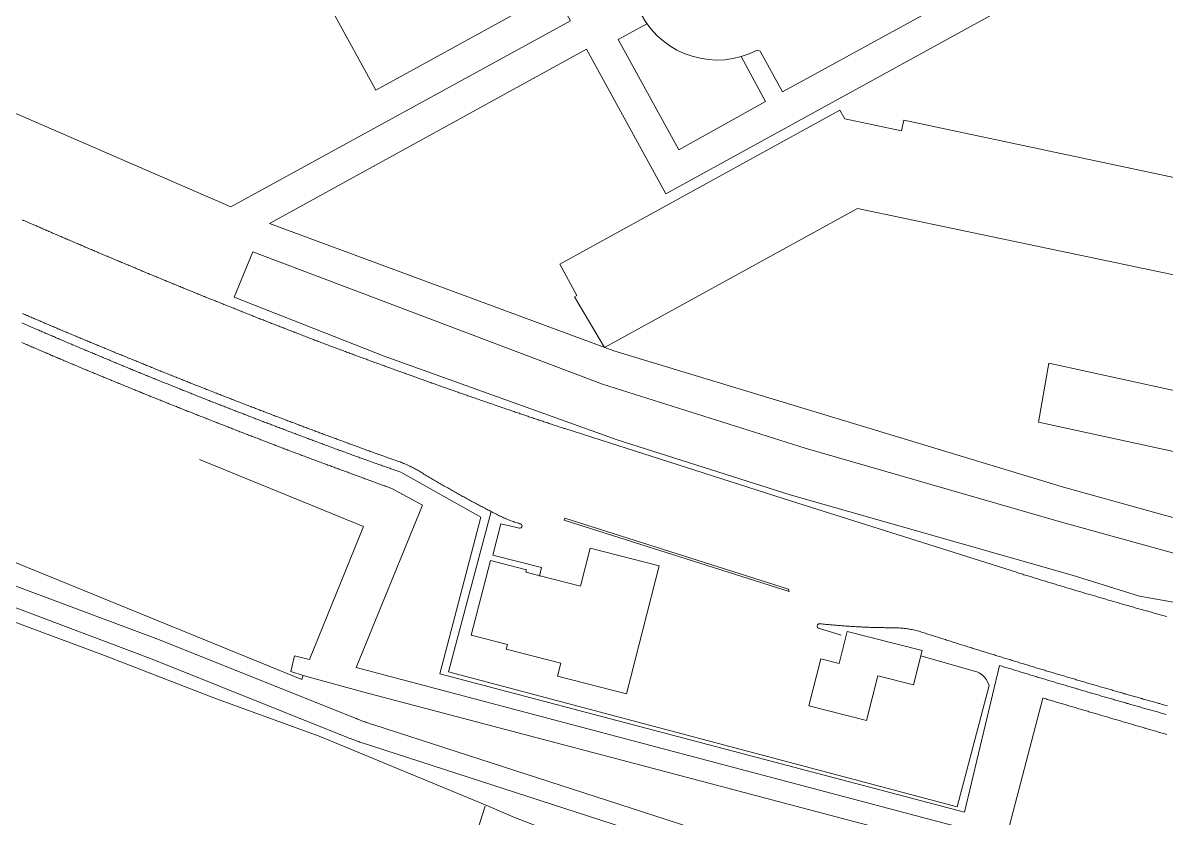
# Model space of a CAD drawing. Header units: millimetres. Extents: x 949 to 2135, y 1001 to 2286.
# Drawn here: x 1110.2 to 1283.9, y 1817.1 to 1938 of the extents above; entities that cross this region are included whole.
import ezdxf

# ---------------------------------------------------------------- set-up
doc = ezdxf.new("R2010")
doc.units = ezdxf.units.MM
for name, color, linetype, lineweight in [('Nivel 11', 7, 'Continuous', 0), ('Nivel 12', 7, 'Continuous', 0), ('Nivel 15', 7, 'Continuous', 0), ('Nivel 17', 7, 'Continuous', 0), ('Nivel 22', 7, 'Continuous', 0), ('Nivel 24', 7, 'Continuous', 0)]:
    doc.layers.add(name, color=color, linetype=linetype, lineweight=lineweight)

msp = doc.modelspace()

# ---------------------------------------------------------------- linework, layer by layer
at = {"layer": 'Nivel 11', "color": 1, "linetype": 'Continuous', "lineweight": 0}
for p, q in [((1191.74, 1901.28), (1234.32, 1924.69)), ((1234.32, 1924.69), (1235.04, 1923.38)), ((1243.69, 1921.56), (1235.04, 1923.38)), ((1244.03, 1923.16), (1243.69, 1921.56)), ((1244.03, 1923.16), (1316.55, 1907.8)), ((1236.99, 1909.74), (1198.56, 1888.6)), ((1313.58, 1893.66), (1236.99, 1909.74)), ((1194.35, 1896.53), (1191.74, 1901.28)), ((1194, 1896.33), (1194.35, 1896.53)), ((1198.56, 1888.6), (1194, 1896.33))]:
    msp.add_line(p, q, dxfattribs=at)
at = {"layer": 'Nivel 11', "color": 1, "linetype": 'Continuous', "lineweight": 0, "flags": 128}
for points in [[(1206.85, 1855.41), (1201.87, 1835.96), (1191.4, 1838.64), (1191.91, 1840.63), (1183.61, 1842.75), (1183.79, 1843.47), (1178.3, 1844.88), (1181.22, 1856.25), (1186.7, 1854.84), (1186.6, 1854.44), (1194.9, 1852.32), (1196.38, 1858.09), (1206.85, 1855.41)], [(1235.43, 1845.43), (1246.8, 1842.55), (1245.48, 1837.32), (1240.05, 1838.69), (1238.33, 1831.9), (1229.58, 1834.12), (1231.39, 1841.29), (1234.2, 1840.57), (1235.43, 1845.43)]]:
    msp.add_lwpolyline(points, dxfattribs=at)
at = {"layer": 'Nivel 12', "color": 7, "linetype": 'Continuous', "lineweight": 0}
for p, q in [((1207.86, 1911.98), (1283.87, 1953.78)), ((1147.64, 1907.49), (1195.81, 1933.97)), ((1195.81, 1933.97), (1207.86, 1911.98)), ((1199.96, 1888.12), (1147.64, 1907.49)), ((1268.28, 1867.37), (1199.96, 1888.12)), ((1283.79, 1863.08), (1268.28, 1867.37)), ((1286.46, 1862.39), (1283.79, 1863.08))]:
    msp.add_line(p, q, dxfattribs=at)
at = {"layer": 'Nivel 12', "color": 7, "linetype": 'Continuous', "lineweight": 0, "flags": 128}
for points in [[(1141.8, 1909.98), (1105.59, 1925.7), (1074.76, 1940.55), (1061.07, 1947.58), (1049.08, 1953.94), (1045.34, 1956.87), (1042.32, 1960.26), (1039.95, 1964.12), (1038.45, 1968.03), (1037.59, 1972.23), (1037.5, 1976.58), (1038.18, 1980.97), (1039.56, 1985.11), (1042.17, 1989.62), (1111.21, 2087.93), (1193.4, 1938.26), (1141.8, 1909.98)], [(1186.6, 1940.24), (1110.69, 2078.48), (1094.06, 2054.8), (1094.06, 2054.8), (1163.82, 1927.75), (1163.82, 1927.75), (1186.6, 1940.24)]]:
    msp.add_lwpolyline(points, close=True, dxfattribs=at)
for points in [[(1390.01, 1775.7), (1373.63, 1780.26), (1357.2, 1784.77), (1320.88, 1794.15), (1308.18, 1797.28), (1281.18, 1798.11), (1255.82, 1798.87), (1243.14, 1799.29), (1238.94, 1799.84), (1234.55, 1801.06), (1218.53, 1805.86), (1197.93, 1812.27), (1194.06, 1813.64), (1184.78, 1817.23), (1180.66, 1819), (1155.2, 1829.51), (1139.47, 1835.28), (1122.57, 1841.78), (1103.11, 1849.04), (1090.3, 1853.81)], [(1159.07, 1752.24), (1180.42, 1818.88)]]:
    msp.add_lwpolyline(points, dxfattribs=at)
at = {"layer": 'Nivel 15', "color": 7, "linetype": 'Continuous', "lineweight": 0}
for p, q in [((1181.34, 1863.67), (1174.85, 1839.3)), ((1192.42, 1862.38), (1192.5, 1862.65)), ((1226.59, 1851.53), (1192.42, 1862.38)), ((1192.5, 1862.65), (1226.5, 1851.88)), ((1182.78, 1861.82), (1181.59, 1857.05)), ((1181.59, 1857.05), (1188.99, 1855.16)), ((1188.99, 1855.16), (1188.66, 1853.87)), ((1226.5, 1851.88), (1226.59, 1851.53)), ((1174.85, 1839.3), (1252.11, 1818.77)), ((1252.11, 1818.77), (1256.99, 1837.25))]:
    msp.add_line(p, q, dxfattribs=at)
at = {"layer": 'Nivel 15', "color": 7, "linetype": 'Continuous', "lineweight": 0, "flags": 128}
for points in [[(1225.6, 1927.49), (1276.89, 1955.62)], [(1221.75, 1933.83), (1222.19, 1933.67), (1225.6, 1927.49)], [(1110.12, 1908.02), (1110.3, 1907.94), (1110.49, 1907.86), (1110.67, 1907.78), (1110.85, 1907.7), (1111.04, 1907.62), (1111.22, 1907.54), (1111.4, 1907.46), (1111.59, 1907.38), (1111.77, 1907.3), (1111.95, 1907.22), (1112.14, 1907.14), (1112.32, 1907.06), (1112.5, 1906.98), (1112.69, 1906.9), (1112.87, 1906.82), (1113.05, 1906.74), (1113.24, 1906.66), (1113.42, 1906.58), (1113.6, 1906.5), (1113.79, 1906.42), (1113.97, 1906.34), (1114.15, 1906.26), (1114.34, 1906.18), (1114.52, 1906.1), (1114.7, 1906.02), (1114.89, 1905.95), (1115.07, 1905.87), (1115.26, 1905.79), (1115.44, 1905.71), (1115.62, 1905.63), (1115.81, 1905.55), (1115.99, 1905.47), (1116.17, 1905.39), (1116.36, 1905.31), (1116.54, 1905.23), (1116.72, 1905.15), (1116.91, 1905.07), (1117.09, 1905), (1117.28, 1904.92), (1117.46, 1904.84), (1117.64, 1904.76), (1117.83, 1904.68), (1118.01, 1904.6), (1118.19, 1904.52), (1118.38, 1904.44), (1118.56, 1904.37), (1118.75, 1904.29), (1118.93, 1904.21), (1119.11, 1904.13), (1119.3, 1904.05), (1119.48, 1903.97), (1119.67, 1903.89), (1119.85, 1903.82), (1120.03, 1903.74), (1120.22, 1903.66), (1120.4, 1903.58), (1120.59, 1903.5), (1120.77, 1903.42), (1120.95, 1903.35), (1121.14, 1903.27), (1121.32, 1903.19), (1121.51, 1903.11), (1121.69, 1903.03), (1121.87, 1902.95), (1122.06, 1902.88), (1122.24, 1902.8), (1122.43, 1902.72), (1122.61, 1902.64), (1122.8, 1902.56), (1122.98, 1902.49), (1123.16, 1902.41), (1123.35, 1902.33), (1123.53, 1902.25), (1123.72, 1902.18), (1123.9, 1902.1), (1124.09, 1902.02), (1124.27, 1901.94), (1124.45, 1901.86), (1124.64, 1901.79), (1124.82, 1901.71), (1125.01, 1901.63), (1125.19, 1901.55), (1125.38, 1901.48), (1125.56, 1901.4), (1125.74, 1901.32), (1125.93, 1901.25), (1126.11, 1901.17), (1126.3, 1901.09), (1126.48, 1901.01), (1126.67, 1900.94), (1126.85, 1900.86), (1127.04, 1900.78), (1127.22, 1900.71), (1127.41, 1900.63), (1127.59, 1900.55), (1127.77, 1900.47), (1127.96, 1900.4), (1128.14, 1900.32), (1128.33, 1900.24), (1128.51, 1900.17), (1128.7, 1900.09), (1128.88, 1900.01), (1129.07, 1899.94), (1129.25, 1899.86), (1129.44, 1899.78), (1129.62, 1899.71), (1129.81, 1899.63), (1129.99, 1899.55), (1130.18, 1899.48), (1130.36, 1899.4), (1130.55, 1899.32), (1130.73, 1899.25), (1130.92, 1899.17), (1131.1, 1899.09), (1131.28, 1899.02), (1131.47, 1898.94), (1131.65, 1898.87), (1131.84, 1898.79), (1132.02, 1898.71), (1132.21, 1898.64), (1132.39, 1898.56), (1132.58, 1898.49), (1132.76, 1898.41), (1132.95, 1898.33), (1133.13, 1898.26), (1133.32, 1898.18), (1133.5, 1898.11), (1133.69, 1898.03), (1133.87, 1897.95), (1134.06, 1897.88), (1134.24, 1897.8), (1134.43, 1897.73), (1134.61, 1897.65), (1134.8, 1897.58), (1134.99, 1897.5), (1135.17, 1897.42), (1135.36, 1897.35), (1135.54, 1897.27), (1135.73, 1897.2), (1135.91, 1897.12), (1136.1, 1897.05), (1136.28, 1896.97), (1136.47, 1896.9), (1136.65, 1896.82), (1136.84, 1896.75), (1137.02, 1896.67), (1137.21, 1896.59), (1137.39, 1896.52), (1137.58, 1896.44), (1137.76, 1896.37), (1137.95, 1896.29), (1138.14, 1896.22), (1138.32, 1896.14), (1138.51, 1896.07), (1138.69, 1895.99), (1138.88, 1895.92), (1139.06, 1895.84), (1139.25, 1895.77), (1139.43, 1895.7), (1139.62, 1895.62), (1139.8, 1895.55), (1139.99, 1895.47), (1140.18, 1895.4), (1140.36, 1895.32), (1140.55, 1895.25), (1140.73, 1895.17), (1140.92, 1895.1), (1141.1, 1895.02), (1141.29, 1894.95), (1141.47, 1894.87), (1141.66, 1894.8), (1141.85, 1894.73), (1142.03, 1894.65), (1142.22, 1894.58), (1142.4, 1894.5), (1142.59, 1894.43), (1142.77, 1894.36), (1142.96, 1894.28), (1143.15, 1894.21), (1143.33, 1894.13), (1143.52, 1894.06), (1143.7, 1893.98), (1143.89, 1893.91), (1144.08, 1893.84), (1144.26, 1893.76), (1144.45, 1893.69), (1144.63, 1893.62), (1144.82, 1893.54), (1145, 1893.47), (1145.19, 1893.39), (1145.38, 1893.32), (1145.56, 1893.25), (1145.75, 1893.17), (1145.93, 1893.1), (1146.12, 1893.03), (1146.31, 1892.95), (1146.49, 1892.88), (1146.68, 1892.81), (1146.86, 1892.73), (1147.05, 1892.66), (1147.24, 1892.59), (1147.42, 1892.51), (1147.61, 1892.44), (1147.79, 1892.37), (1147.98, 1892.29), (1148.17, 1892.22), (1148.35, 1892.15), (1148.54, 1892.07), (1148.73, 1892), (1148.91, 1891.93), (1149.1, 1891.85), (1149.28, 1891.78), (1149.47, 1891.71), (1149.66, 1891.64), (1149.84, 1891.56), (1150.03, 1891.49), (1150.22, 1891.42), (1150.4, 1891.35), (1150.59, 1891.27), (1150.77, 1891.2), (1150.96, 1891.13), (1151.15, 1891.05), (1151.33, 1890.98), (1151.52, 1890.91), (1151.71, 1890.84), (1151.89, 1890.76), (1152.08, 1890.69), (1152.27, 1890.62), (1152.45, 1890.55), (1152.64, 1890.48), (1152.83, 1890.4), (1153.01, 1890.33), (1153.2, 1890.26), (1153.38, 1890.19), (1153.57, 1890.11), (1153.76, 1890.04), (1153.94, 1889.97), (1154.13, 1889.9), (1154.32, 1889.83), (1154.5, 1889.75), (1154.69, 1889.68), (1154.88, 1889.61), (1155.06, 1889.54), (1155.25, 1889.47), (1155.43, 1889.4), (1155.62, 1889.33), (1155.8, 1889.26), (1155.99, 1889.19), (1156.18, 1889.12), (1156.37, 1889.05), (1156.55, 1888.98), (1156.74, 1888.91), (1156.93, 1888.84), (1157.12, 1888.77), (1157.3, 1888.7), (1157.49, 1888.63), (1157.68, 1888.56), (1157.87, 1888.49), (1158.05, 1888.42), (1158.24, 1888.35), (1158.43, 1888.28), (1158.62, 1888.21), (1158.8, 1888.14), (1158.99, 1888.07), (1159.18, 1888), (1159.36, 1887.93), (1159.55, 1887.86), (1159.74, 1887.79), (1159.93, 1887.72), (1160.12, 1887.65), (1160.3, 1887.58), (1160.49, 1887.51), (1160.68, 1887.44), (1160.87, 1887.37), (1161.05, 1887.3), (1161.24, 1887.23), (1161.43, 1887.17), (1161.62, 1887.1), (1161.8, 1887.03), (1161.99, 1886.96), (1162.18, 1886.89), (1162.37, 1886.82), (1162.55, 1886.75), (1162.74, 1886.68), (1162.93, 1886.61), (1163.12, 1886.54), (1163.31, 1886.48), (1163.49, 1886.41), (1163.68, 1886.34), (1163.87, 1886.27), (1164.06, 1886.2), (1164.24, 1886.13), (1164.43, 1886.06), (1164.62, 1885.99), (1164.81, 1885.93), (1165, 1885.86), (1165.18, 1885.79), (1165.37, 1885.72), (1165.56, 1885.65), (1165.75, 1885.58), (1165.94, 1885.52), (1166.12, 1885.45), (1166.31, 1885.38), (1166.5, 1885.31), (1166.69, 1885.24), (1166.88, 1885.17), (1167.06, 1885.11), (1167.25, 1885.04), (1167.44, 1884.97), (1167.63, 1884.9), (1167.82, 1884.83), (1168, 1884.77), (1168.19, 1884.7), (1168.38, 1884.63), (1168.57, 1884.56), (1168.76, 1884.5), (1168.95, 1884.43), (1169.13, 1884.36), (1169.32, 1884.29), (1169.51, 1884.23), (1169.7, 1884.16), (1169.89, 1884.09), (1170.07, 1884.02), (1170.26, 1883.95), (1170.45, 1883.89), (1170.64, 1883.82), (1170.83, 1883.75), (1171.02, 1883.69), (1171.2, 1883.62), (1171.39, 1883.55), (1171.58, 1883.48), (1171.77, 1883.42), (1171.96, 1883.35), (1172.15, 1883.28), (1172.34, 1883.22), (1172.52, 1883.15), (1172.71, 1883.08), (1172.9, 1883.01), (1173.09, 1882.95), (1173.28, 1882.88), (1173.47, 1882.81), (1173.65, 1882.75), (1173.84, 1882.68), (1174.03, 1882.61), (1174.22, 1882.55), (1174.41, 1882.48), (1174.6, 1882.41), (1174.79, 1882.35), (1174.97, 1882.28), (1175.16, 1882.21), (1175.35, 1882.15), (1175.54, 1882.08), (1175.73, 1882.01), (1175.92, 1881.95), (1176.11, 1881.88), (1176.3, 1881.82), (1176.48, 1881.75), (1176.67, 1881.68), (1176.86, 1881.62), (1177.05, 1881.55), (1177.24, 1881.49), (1177.43, 1881.42), (1177.62, 1881.35), (1177.81, 1881.29), (1177.99, 1881.22), (1178.18, 1881.16), (1178.37, 1881.09), (1178.56, 1881.02), (1178.75, 1880.96), (1178.94, 1880.89), (1179.13, 1880.83), (1179.32, 1880.76), (1179.51, 1880.7), (1179.69, 1880.63), (1179.88, 1880.56), (1180.07, 1880.5), (1180.26, 1880.43), (1180.45, 1880.37), (1180.64, 1880.3), (1180.83, 1880.24), (1181.02, 1880.17), (1181.21, 1880.11), (1181.4, 1880.04), (1181.58, 1879.98), (1181.77, 1879.91), (1181.96, 1879.85), (1182.15, 1879.78), (1182.34, 1879.72), (1182.53, 1879.65), (1182.72, 1879.59), (1182.91, 1879.52), (1183.1, 1879.46), (1183.29, 1879.39), (1183.48, 1879.33), (1183.66, 1879.26), (1183.85, 1879.2), (1184.04, 1879.13), (1184.23, 1879.07), (1184.42, 1879), (1184.61, 1878.94), (1184.8, 1878.87), (1184.99, 1878.81), (1185.18, 1878.74), (1185.37, 1878.68), (1185.56, 1878.61), (1185.75, 1878.55), (1185.94, 1878.49), (1186.13, 1878.42), (1186.31, 1878.36), (1186.5, 1878.29), (1186.69, 1878.23), (1186.88, 1878.16), (1187.07, 1878.1), (1187.26, 1878.04), (1187.45, 1877.97), (1187.64, 1877.91), (1187.83, 1877.84), (1188.02, 1877.78), (1188.21, 1877.72), (1188.4, 1877.65), (1188.59, 1877.59), (1188.78, 1877.52), (1188.97, 1877.46), (1189.16, 1877.4), (1189.35, 1877.33), (1189.54, 1877.27), (1189.73, 1877.21), (1189.92, 1877.14), (1190.11, 1877.08), (1190.29, 1877.02), (1190.48, 1876.95), (1190.67, 1876.89), (1190.86, 1876.83), (1191.05, 1876.76), (1191.24, 1876.7), (1191.43, 1876.64), (1191.62, 1876.57), (1191.81, 1876.51), (1192, 1876.45), (1192.19, 1876.38), (1192.38, 1876.32), (1192.5, 1876.28), (1226.96, 1865.28), (1261.14, 1854.44), (1261.33, 1854.38), (1261.52, 1854.32), (1261.71, 1854.26), (1261.9, 1854.2), (1262.09, 1854.14), (1262.28, 1854.08), (1262.47, 1854.02), (1262.66, 1853.96), (1262.86, 1853.91), (1263.05, 1853.85), (1263.24, 1853.79), (1263.43, 1853.73), (1263.62, 1853.67), (1263.81, 1853.61), (1264, 1853.55), (1264.19, 1853.49), (1264.38, 1853.43), (1264.58, 1853.37), (1264.77, 1853.32), (1264.96, 1853.26), (1265.15, 1853.2), (1265.34, 1853.14), (1265.53, 1853.08), (1265.72, 1853.02), (1265.91, 1852.96), (1266.11, 1852.91), (1266.3, 1852.85), (1266.49, 1852.79), (1266.68, 1852.73), (1266.87, 1852.67), (1267.06, 1852.62), (1267.25, 1852.56), (1267.44, 1852.5), (1267.64, 1852.44), (1267.83, 1852.38), (1268.02, 1852.33), (1268.21, 1852.27), (1268.4, 1852.21), (1268.59, 1852.15), (1268.79, 1852.1), (1268.98, 1852.04), (1269.17, 1851.98), (1269.36, 1851.92), (1269.55, 1851.87), (1269.74, 1851.81), (1269.93, 1851.75), (1270.13, 1851.69), (1270.32, 1851.64), (1270.51, 1851.58), (1270.7, 1851.52), (1270.89, 1851.47), (1271.08, 1851.41), (1271.28, 1851.35), (1271.47, 1851.29), (1271.66, 1851.24), (1271.85, 1851.18), (1272.04, 1851.12), (1272.24, 1851.07), (1272.43, 1851.01), (1272.62, 1850.95), (1272.81, 1850.9), (1273, 1850.84), (1273.19, 1850.79), (1273.39, 1850.73), (1273.58, 1850.67), (1273.77, 1850.62), (1273.96, 1850.56), (1274.15, 1850.5), (1274.35, 1850.45), (1274.54, 1850.39), (1274.73, 1850.34), (1274.92, 1850.28), (1275.11, 1850.22), (1275.31, 1850.17), (1275.5, 1850.11), (1275.69, 1850.06), (1275.88, 1850), (1276.07, 1849.95), (1276.27, 1849.89), (1276.46, 1849.83), (1276.65, 1849.78), (1276.84, 1849.72), (1277.04, 1849.67), (1277.23, 1849.61), (1277.42, 1849.56), (1277.61, 1849.5), (1277.8, 1849.45), (1278, 1849.39), (1278.19, 1849.34), (1278.38, 1849.28), (1278.57, 1849.23), (1278.77, 1849.17), (1278.96, 1849.12), (1279.15, 1849.06), (1279.34, 1849.01), (1279.54, 1848.95), (1279.73, 1848.9), (1279.92, 1848.85), (1280.11, 1848.79), (1280.31, 1848.74), (1280.5, 1848.68), (1280.69, 1848.63), (1280.88, 1848.57), (1281.08, 1848.52), (1281.27, 1848.47), (1281.46, 1848.41), (1281.65, 1848.36), (1281.85, 1848.3), (1282.04, 1848.25), (1282.23, 1848.2), (1282.42, 1848.14), (1282.62, 1848.09), (1282.81, 1848.03), (1283, 1847.98), (1283.19, 1847.93), (1283.39, 1847.87), (1283.58, 1847.82), (1283.77, 1847.77), (1283.97, 1847.71)], [(1110.14, 1893.78), (1110.32, 1893.7), (1110.51, 1893.62), (1110.69, 1893.54), (1110.87, 1893.46), (1111.06, 1893.38), (1111.24, 1893.3), (1111.42, 1893.22), (1111.61, 1893.14), (1111.79, 1893.07), (1111.97, 1892.99), (1112.16, 1892.91), (1112.34, 1892.83), (1112.52, 1892.75), (1112.71, 1892.67), (1112.74, 1892.65), (1112.93, 1892.57), (1113.11, 1892.5), (1113.3, 1892.42), (1113.48, 1892.34), (1113.66, 1892.26), (1113.85, 1892.18), (1114.03, 1892.1), (1114.22, 1892.03), (1114.4, 1891.95), (1114.58, 1891.87), (1114.77, 1891.79), (1114.95, 1891.71), (1115.14, 1891.64), (1115.32, 1891.56), (1115.5, 1891.48), (1115.69, 1891.4), (1115.87, 1891.32), (1116.06, 1891.25), (1116.24, 1891.17), (1116.43, 1891.09), (1116.61, 1891.01), (1116.79, 1890.94), (1116.98, 1890.86), (1117.16, 1890.78), (1117.35, 1890.7), (1117.53, 1890.63), (1117.72, 1890.55), (1117.9, 1890.47), (1118.09, 1890.39), (1118.27, 1890.32), (1118.45, 1890.24), (1118.64, 1890.16), (1118.82, 1890.08), (1119.01, 1890.01), (1119.19, 1889.93), (1119.38, 1889.85), (1119.56, 1889.77), (1119.75, 1889.7), (1119.93, 1889.62), (1120.11, 1889.54), (1120.3, 1889.47), (1120.48, 1889.39), (1120.67, 1889.31), (1120.85, 1889.24), (1121.04, 1889.16), (1121.22, 1889.08), (1121.41, 1889.01), (1121.59, 1888.93), (1121.78, 1888.85), (1121.96, 1888.78), (1122.15, 1888.7), (1122.33, 1888.62), (1122.52, 1888.55), (1122.7, 1888.47), (1122.89, 1888.39), (1123.07, 1888.32), (1123.26, 1888.24), (1123.44, 1888.16), (1123.62, 1888.09), (1123.81, 1888.01), (1123.99, 1887.94), (1124.18, 1887.86), (1124.36, 1887.78), (1124.55, 1887.71), (1124.73, 1887.63), (1124.92, 1887.56), (1125.1, 1887.48), (1125.29, 1887.4), (1125.47, 1887.33), (1125.66, 1887.25), (1125.84, 1887.18), (1126.03, 1887.1), (1126.21, 1887.02), (1126.4, 1886.95), (1126.59, 1886.87), (1126.77, 1886.8), (1126.96, 1886.72), (1127.14, 1886.65), (1127.33, 1886.57), (1127.51, 1886.49), (1127.7, 1886.42), (1127.88, 1886.34), (1128.07, 1886.27), (1128.25, 1886.19), (1128.44, 1886.12), (1128.62, 1886.04), (1128.81, 1885.97), (1128.99, 1885.89), (1129.18, 1885.82), (1129.36, 1885.74), (1129.55, 1885.67), (1129.73, 1885.59), (1129.92, 1885.52), (1130.11, 1885.44), (1130.29, 1885.37), (1130.48, 1885.29), (1130.66, 1885.22), (1130.85, 1885.14), (1131.03, 1885.07), (1131.22, 1884.99), (1131.4, 1884.92), (1131.59, 1884.84), (1131.77, 1884.77), (1131.96, 1884.69), (1132.15, 1884.62), (1132.33, 1884.54), (1132.52, 1884.47), (1132.7, 1884.4), (1132.89, 1884.32), (1133.07, 1884.25), (1133.26, 1884.17), (1133.45, 1884.1), (1133.63, 1884.02), (1133.82, 1883.95), (1134, 1883.88), (1134.19, 1883.8), (1134.37, 1883.73), (1134.56, 1883.65), (1134.75, 1883.58), (1134.93, 1883.51), (1135.12, 1883.43), (1135.3, 1883.36), (1135.49, 1883.28), (1135.67, 1883.21), (1135.86, 1883.14), (1136.05, 1883.06), (1136.23, 1882.99), (1136.42, 1882.91), (1136.6, 1882.84), (1136.79, 1882.77), (1136.98, 1882.69), (1137.16, 1882.62), (1137.35, 1882.55), (1137.53, 1882.47), (1137.72, 1882.4), (1137.91, 1882.33), (1138.09, 1882.25), (1138.28, 1882.18), (1138.46, 1882.11), (1138.65, 1882.03), (1138.84, 1881.96), (1139.02, 1881.89), (1139.21, 1881.81), (1139.4, 1881.74), (1139.58, 1881.67), (1139.77, 1881.59), (1139.95, 1881.52), (1140.14, 1881.45), (1140.33, 1881.37), (1140.51, 1881.3), (1140.7, 1881.23), (1140.88, 1881.16), (1141.07, 1881.08), (1141.26, 1881.01), (1141.44, 1880.94), (1141.63, 1880.87), (1141.82, 1880.79), (1142, 1880.72), (1142.19, 1880.65), (1142.38, 1880.58), (1142.56, 1880.5), (1142.75, 1880.43), (1142.93, 1880.36), (1143.12, 1880.29), (1143.31, 1880.21), (1143.49, 1880.14), (1143.68, 1880.07), (1143.87, 1880), (1144.05, 1879.92), (1144.24, 1879.85), (1144.43, 1879.78), (1144.61, 1879.71), (1144.8, 1879.64), (1144.99, 1879.56), (1145.17, 1879.49), (1145.36, 1879.42), (1145.55, 1879.35), (1145.73, 1879.28), (1145.92, 1879.2), (1146.11, 1879.13), (1146.29, 1879.06), (1146.48, 1878.99), (1146.67, 1878.92), (1146.85, 1878.85), (1147.04, 1878.77), (1147.23, 1878.7), (1147.41, 1878.63), (1147.6, 1878.56), (1147.79, 1878.49), (1147.97, 1878.42), (1148.16, 1878.35), (1148.35, 1878.27), (1148.53, 1878.2), (1148.72, 1878.13), (1148.91, 1878.06), (1149.1, 1877.99), (1149.28, 1877.92), (1149.47, 1877.85), (1149.66, 1877.78), (1149.84, 1877.7), (1150.03, 1877.63), (1150.22, 1877.56), (1150.4, 1877.49), (1150.59, 1877.42), (1150.78, 1877.35), (1150.96, 1877.28), (1151.15, 1877.21), (1151.34, 1877.14), (1151.53, 1877.07), (1151.71, 1877), (1151.9, 1876.93), (1152.09, 1876.86), (1152.27, 1876.78), (1152.46, 1876.71), (1152.65, 1876.64), (1152.84, 1876.57), (1153.02, 1876.5), (1153.21, 1876.43), (1153.4, 1876.36), (1153.59, 1876.29), (1153.77, 1876.22), (1153.96, 1876.15), (1154.15, 1876.08), (1154.33, 1876.01), (1154.52, 1875.94), (1154.71, 1875.87), (1154.9, 1875.8), (1155.08, 1875.73), (1155.27, 1875.66), (1155.46, 1875.59), (1155.65, 1875.52), (1155.83, 1875.45), (1156.02, 1875.38), (1156.21, 1875.31), (1156.4, 1875.24), (1156.58, 1875.17), (1156.77, 1875.1), (1156.96, 1875.03), (1157.15, 1874.96), (1157.33, 1874.89), (1157.52, 1874.82), (1157.71, 1874.76), (1157.9, 1874.69), (1158.08, 1874.62), (1158.27, 1874.55), (1158.46, 1874.48), (1158.65, 1874.41), (1158.83, 1874.34), (1159.02, 1874.27), (1159.21, 1874.2), (1159.4, 1874.13), (1159.58, 1874.06), (1159.77, 1873.99), (1159.96, 1873.92), (1160.15, 1873.86), (1160.34, 1873.79), (1160.52, 1873.72), (1160.71, 1873.65), (1160.9, 1873.58), (1161.09, 1873.51), (1161.27, 1873.44), (1161.46, 1873.37), (1161.65, 1873.31), (1161.84, 1873.24), (1162.03, 1873.17), (1162.21, 1873.1), (1162.4, 1873.03), (1162.59, 1872.96), (1162.78, 1872.89), (1162.97, 1872.83), (1163.15, 1872.76), (1163.34, 1872.69), (1163.53, 1872.62), (1163.72, 1872.55), (1163.91, 1872.48), (1164.09, 1872.42), (1164.28, 1872.35), (1164.47, 1872.28), (1164.66, 1872.21), (1164.85, 1872.14), (1165.03, 1872.08), (1165.22, 1872.01), (1165.41, 1871.94), (1165.6, 1871.87), (1165.79, 1871.8), (1165.97, 1871.74), (1166.16, 1871.67), (1166.34, 1871.6), (1166.53, 1871.54), (1166.72, 1871.48), (1166.91, 1871.42), (1167.1, 1871.35), (1167.29, 1871.29), (1167.48, 1871.22), (1167.66, 1871.14), (1167.85, 1871.07), (1168.03, 1871), (1168.22, 1870.92), (1168.4, 1870.84), (1168.59, 1870.76), (1168.77, 1870.68), (1168.95, 1870.59), (1169.13, 1870.5), (1169.31, 1870.42), (1169.49, 1870.33), (1169.67, 1870.23), (1169.84, 1870.14), (1170.02, 1870.04), (1170.09, 1870.01), (1170.26, 1869.9), (1170.43, 1869.8), (1170.6, 1869.69), (1170.77, 1869.59), (1170.94, 1869.49), (1171.11, 1869.38), (1171.28, 1869.28), (1171.46, 1869.18), (1171.63, 1869.07), (1171.8, 1868.97), (1171.97, 1868.87), (1172.14, 1868.77), (1172.31, 1868.66), (1172.49, 1868.56), (1172.66, 1868.46), (1172.83, 1868.36), (1173, 1868.26), (1173.18, 1868.16), (1173.35, 1868.06), (1173.52, 1867.96), (1173.69, 1867.85), (1173.87, 1867.75), (1174.04, 1867.65), (1174.21, 1867.55), (1174.39, 1867.45), (1174.56, 1867.36), (1174.73, 1867.26), (1174.91, 1867.16), (1175.08, 1867.06), (1175.26, 1866.96), (1175.43, 1866.86), (1175.6, 1866.76), (1175.78, 1866.66), (1175.95, 1866.57), (1176.13, 1866.47), (1176.3, 1866.37), (1176.48, 1866.27), (1176.65, 1866.18), (1176.83, 1866.08), (1177, 1865.98), (1177.18, 1865.89), (1177.35, 1865.79), (1177.53, 1865.69), (1177.7, 1865.6), (1177.88, 1865.5), (1178.05, 1865.41), (1178.23, 1865.31), (1178.41, 1865.22), (1178.58, 1865.12), (1178.76, 1865.03), (1178.93, 1864.93), (1179.11, 1864.84), (1179.29, 1864.75), (1179.46, 1864.65), (1179.64, 1864.56), (1179.82, 1864.46), (1179.99, 1864.37), (1180.17, 1864.28), (1180.35, 1864.18), (1180.53, 1864.09), (1180.7, 1864), (1180.88, 1863.91), (1181.06, 1863.82), (1181.24, 1863.72), (1181.41, 1863.63), (1181.59, 1863.54), (1181.77, 1863.45), (1181.95, 1863.36), (1182.13, 1863.27), (1182.3, 1863.18), (1182.48, 1863.09), (1182.5, 1863.08), (1182.67, 1862.99), (1182.85, 1862.9), (1183.04, 1862.82), (1183.22, 1862.73), (1183.4, 1862.65), (1183.58, 1862.57), (1183.77, 1862.5), (1183.95, 1862.42), (1184.14, 1862.35), (1184.33, 1862.28), (1184.51, 1862.21), (1184.7, 1862.14), (1184.89, 1862.07), (1185.08, 1862.01), (1185.27, 1861.95), (1185.46, 1861.89), (1185.65, 1861.83), (1185.78, 1861.8), (1185.95, 1861.7), (1186.04, 1861.53), (1186.01, 1861.33), (1185.88, 1861.19), (1185.69, 1861.14), (1185.64, 1861.15), (1182.78, 1861.82)], [(1234.52, 1844.86), (1231.06, 1845.93), (1230.92, 1846.07), (1230.87, 1846.26), (1230.92, 1846.45), (1231.06, 1846.59), (1231.26, 1846.63), (1231.39, 1846.61), (1231.59, 1846.59), (1231.79, 1846.56), (1231.99, 1846.54), (1232.19, 1846.52), (1232.39, 1846.5), (1232.58, 1846.49), (1232.78, 1846.47), (1232.98, 1846.45), (1233.18, 1846.43), (1233.38, 1846.41), (1233.58, 1846.39), (1233.78, 1846.38), (1233.98, 1846.36), (1234.18, 1846.34), (1234.38, 1846.33), (1234.58, 1846.31), (1234.78, 1846.3), (1234.98, 1846.28), (1235.18, 1846.27), (1235.37, 1846.26), (1235.57, 1846.24), (1235.77, 1846.23), (1235.97, 1846.22), (1236.17, 1846.2), (1236.37, 1846.19), (1236.57, 1846.18), (1236.77, 1846.17), (1236.97, 1846.16), (1237.17, 1846.15), (1237.37, 1846.14), (1237.57, 1846.13), (1237.77, 1846.12), (1237.97, 1846.11), (1238.17, 1846.1), (1238.37, 1846.1), (1238.57, 1846.09), (1238.77, 1846.08), (1238.97, 1846.07), (1239.17, 1846.07), (1239.37, 1846.06), (1239.57, 1846.06), (1239.77, 1846.05), (1239.97, 1846.05), (1240.17, 1846.04), (1240.37, 1846.04), (1240.57, 1846.03), (1240.77, 1846.03), (1240.97, 1846.03), (1241.17, 1846.02), (1241.37, 1846.02), (1241.57, 1846.02), (1241.77, 1846.02), (1241.97, 1846.02), (1242.17, 1846.02), (1242.32, 1846.02), (1242.52, 1846.02), (1242.72, 1846.01), (1242.92, 1846.01), (1243.12, 1846), (1243.32, 1845.99), (1243.52, 1845.97), (1243.72, 1845.95), (1243.92, 1845.93), (1244.12, 1845.91), (1244.32, 1845.89), (1244.51, 1845.86), (1244.71, 1845.83), (1244.91, 1845.8), (1245.11, 1845.76), (1245.3, 1845.72), (1245.5, 1845.68), (1245.69, 1845.64), (1245.89, 1845.6), (1246.08, 1845.55), (1246.28, 1845.5), (1246.33, 1845.48), (1246.52, 1845.42), (1246.72, 1845.36), (1246.91, 1845.3), (1247.1, 1845.24), (1247.29, 1845.18), (1247.48, 1845.11), (1247.67, 1845.05), (1247.86, 1844.99), (1248.05, 1844.93), (1248.24, 1844.87), (1248.43, 1844.81), (1248.62, 1844.75), (1248.81, 1844.69), (1249, 1844.63), (1249.19, 1844.57), (1249.38, 1844.51), (1249.57, 1844.44), (1249.76, 1844.38), (1249.95, 1844.32), (1250.14, 1844.26), (1250.33, 1844.2), (1250.53, 1844.14), (1250.72, 1844.08), (1250.91, 1844.02), (1251.1, 1843.96), (1251.29, 1843.9), (1251.48, 1843.84), (1251.67, 1843.78), (1251.86, 1843.72), (1252.05, 1843.66), (1252.24, 1843.6), (1252.43, 1843.54), (1252.62, 1843.48), (1252.81, 1843.42), (1253, 1843.36), (1253.2, 1843.3), (1253.39, 1843.24), (1253.58, 1843.18), (1253.77, 1843.12), (1253.96, 1843.06), (1254.15, 1843), (1254.34, 1842.94), (1254.53, 1842.88), (1254.72, 1842.82), (1254.91, 1842.76), (1255.1, 1842.7), (1255.29, 1842.64), (1255.49, 1842.58), (1255.68, 1842.52), (1255.87, 1842.46), (1256.06, 1842.4), (1256.25, 1842.34), (1256.44, 1842.28), (1256.63, 1842.23), (1256.82, 1842.17), (1257.01, 1842.11), (1257.2, 1842.05), (1257.4, 1841.99), (1257.59, 1841.93), (1257.78, 1841.87), (1257.97, 1841.81), (1258.16, 1841.75), (1258.35, 1841.69), (1258.54, 1841.63), (1258.73, 1841.58), (1258.92, 1841.52), (1259.12, 1841.46), (1259.31, 1841.4), (1259.5, 1841.34), (1259.69, 1841.28), (1259.88, 1841.22), (1260.07, 1841.17), (1260.26, 1841.11), (1260.45, 1841.05), (1260.65, 1840.99), (1260.84, 1840.93), (1261.03, 1840.87), (1261.22, 1840.81), (1261.41, 1840.76), (1261.6, 1840.7), (1261.79, 1840.64), (1261.98, 1840.58), (1262.18, 1840.52), (1262.37, 1840.46), (1262.56, 1840.41), (1262.75, 1840.35), (1262.94, 1840.29), (1263.13, 1840.23), (1263.32, 1840.17), (1263.52, 1840.12), (1263.71, 1840.06), (1263.9, 1840), (1264.09, 1839.94), (1264.28, 1839.89), (1264.47, 1839.83), (1264.66, 1839.77), (1264.86, 1839.71), (1265.05, 1839.66), (1265.24, 1839.6), (1265.43, 1839.54), (1265.62, 1839.48), (1265.81, 1839.43), (1266.01, 1839.37), (1266.2, 1839.31), (1266.39, 1839.25), (1266.58, 1839.2), (1266.77, 1839.14), (1266.96, 1839.08), (1267.16, 1839.02), (1267.35, 1838.97), (1267.54, 1838.91), (1267.73, 1838.85), (1267.92, 1838.8), (1268.11, 1838.74), (1268.31, 1838.68), (1268.5, 1838.63), (1268.69, 1838.57), (1268.88, 1838.51), (1269.07, 1838.45), (1269.26, 1838.4), (1269.46, 1838.34), (1269.65, 1838.28), (1269.84, 1838.23), (1270.03, 1838.17), (1270.22, 1838.11), (1270.42, 1838.06), (1270.61, 1838), (1270.8, 1837.95), (1270.99, 1837.89), (1271.18, 1837.83), (1271.37, 1837.78), (1271.57, 1837.72), (1271.76, 1837.66), (1271.95, 1837.61), (1272.14, 1837.55), (1272.33, 1837.5), (1272.53, 1837.44), (1272.72, 1837.38), (1272.91, 1837.33), (1273.1, 1837.27), (1273.29, 1837.21), (1273.49, 1837.16), (1273.68, 1837.1), (1273.87, 1837.05), (1274.06, 1836.99), (1274.25, 1836.94), (1274.45, 1836.88), (1274.64, 1836.82), (1274.83, 1836.77), (1275.02, 1836.71), (1275.22, 1836.66), (1275.41, 1836.6), (1275.6, 1836.55), (1275.79, 1836.49), (1275.98, 1836.44), (1276.18, 1836.38), (1276.37, 1836.33), (1276.56, 1836.27), (1276.75, 1836.21), (1276.95, 1836.16), (1277.14, 1836.1), (1277.33, 1836.05), (1277.52, 1835.99), (1277.71, 1835.94), (1277.91, 1835.88), (1278.1, 1835.83), (1278.29, 1835.77), (1278.48, 1835.72), (1278.68, 1835.66), (1278.87, 1835.61), (1279.06, 1835.55), (1279.25, 1835.5), (1279.45, 1835.45), (1279.64, 1835.39), (1279.83, 1835.34), (1280.02, 1835.28), (1280.21, 1835.23), (1280.41, 1835.17), (1280.6, 1835.12), (1280.79, 1835.06), (1280.98, 1835.01), (1281.18, 1834.95), (1281.37, 1834.9), (1281.56, 1834.85), (1281.75, 1834.79), (1281.95, 1834.74), (1282.14, 1834.68), (1282.33, 1834.63), (1282.52, 1834.58), (1282.72, 1834.52), (1282.91, 1834.47), (1283.1, 1834.41), (1283.29, 1834.36), (1283.49, 1834.31), (1283.68, 1834.25), (1283.87, 1834.2), (1284.07, 1834.14)], [(1256.99, 1837.25), (1256.69, 1837.88), (1256.57, 1838.1), (1256.42, 1838.31), (1256.26, 1838.5), (1256.09, 1838.69), (1255.9, 1838.86), (1255.69, 1839.01), (1255.48, 1839.15), (1255.25, 1839.27), (1246.6, 1841.76)]]:
    msp.add_lwpolyline(points, dxfattribs=at)
at = {"layer": 'Nivel 15', "color": 7, "linetype": 'Continuous', "lineweight": 0}
msp.add_arc((1215.67, 1945.38), 13.06, 118.6677, 297.7657, dxfattribs=at)
at = {"layer": 'Nivel 17', "color": 30, "linetype": 'Continuous', "lineweight": 0, "flags": 128}
for points in [[(1173.55, 1839), (1179.77, 1862.83), (1167.62, 1869.66), (1167.43, 1869.73), (1167.24, 1869.79), (1167.05, 1869.86), (1166.86, 1869.93), (1166.68, 1869.99), (1166.49, 1870.06), (1166.3, 1870.12), (1166.11, 1870.19), (1165.92, 1870.26), (1165.73, 1870.32), (1165.54, 1870.39), (1165.35, 1870.45), (1165.17, 1870.52), (1164.98, 1870.59), (1164.79, 1870.65), (1164.6, 1870.72), (1164.41, 1870.79), (1164.22, 1870.85), (1164.03, 1870.92), (1163.85, 1870.99), (1163.66, 1871.05), (1163.47, 1871.12), (1163.28, 1871.19), (1163.09, 1871.26), (1162.9, 1871.32), (1162.71, 1871.39), (1162.53, 1871.46), (1162.34, 1871.52), (1162.15, 1871.59), (1161.96, 1871.66), (1161.77, 1871.73), (1161.59, 1871.79), (1161.4, 1871.86), (1161.21, 1871.93), (1161.02, 1872), (1160.83, 1872.07), (1160.64, 1872.13), (1160.46, 1872.2), (1160.27, 1872.27), (1160.08, 1872.34), (1159.89, 1872.41), (1159.7, 1872.48), (1159.52, 1872.54), (1159.33, 1872.61), (1159.14, 1872.68), (1158.95, 1872.75), (1158.77, 1872.82), (1158.58, 1872.89), (1158.39, 1872.96), (1158.2, 1873.02), (1158.01, 1873.09), (1157.83, 1873.16), (1157.64, 1873.23), (1157.45, 1873.3), (1157.26, 1873.37), (1157.08, 1873.44), (1156.89, 1873.51), (1156.7, 1873.58), (1156.51, 1873.65), (1156.33, 1873.72), (1156.14, 1873.79), (1155.95, 1873.86), (1155.76, 1873.93), (1155.58, 1874), (1155.39, 1874.07), (1155.2, 1874.14), (1155.01, 1874.21), (1154.83, 1874.28), (1154.64, 1874.35), (1154.45, 1874.42), (1154.26, 1874.49), (1154.08, 1874.56), (1153.89, 1874.63), (1153.7, 1874.7), (1153.52, 1874.77), (1153.33, 1874.84), (1153.14, 1874.91), (1152.96, 1874.98), (1152.77, 1875.05), (1152.58, 1875.12), (1152.39, 1875.2), (1152.28, 1875.24), (1152.09, 1875.31), (1151.91, 1875.38), (1151.72, 1875.45), (1151.53, 1875.52), (1151.34, 1875.59), (1151.16, 1875.66), (1150.97, 1875.73), (1150.78, 1875.8), (1150.6, 1875.87), (1150.41, 1875.94), (1150.22, 1876.01), (1150.03, 1876.08), (1149.85, 1876.16), (1149.66, 1876.23), (1149.47, 1876.3), (1149.29, 1876.37), (1149.1, 1876.44), (1148.91, 1876.51), (1148.72, 1876.58), (1148.54, 1876.65), (1148.35, 1876.72), (1148.16, 1876.79), (1147.98, 1876.87), (1147.79, 1876.94), (1147.6, 1877.01), (1147.42, 1877.08), (1147.23, 1877.15), (1147.04, 1877.22), (1146.86, 1877.29), (1146.67, 1877.36), (1146.48, 1877.44), (1146.3, 1877.51), (1146.11, 1877.58), (1145.92, 1877.65), (1145.74, 1877.72), (1145.55, 1877.79), (1145.36, 1877.87), (1145.18, 1877.94), (1144.99, 1878.01), (1144.8, 1878.08), (1144.62, 1878.15), (1144.43, 1878.23), (1144.24, 1878.3), (1144.06, 1878.37), (1143.87, 1878.44), (1143.68, 1878.51), (1143.5, 1878.59), (1143.31, 1878.66), (1143.12, 1878.73), (1142.94, 1878.8), (1142.75, 1878.88), (1142.56, 1878.95), (1142.38, 1879.02), (1142.19, 1879.09), (1142, 1879.17), (1141.82, 1879.24), (1141.63, 1879.31), (1141.45, 1879.38), (1141.26, 1879.46), (1141.07, 1879.53), (1140.89, 1879.6), (1140.7, 1879.68), (1140.51, 1879.75), (1140.33, 1879.82), (1140.14, 1879.89), (1139.96, 1879.97), (1139.77, 1880.04), (1139.58, 1880.11), (1139.4, 1880.19), (1139.21, 1880.26), (1139.03, 1880.33), (1138.84, 1880.41), (1138.65, 1880.48), (1138.47, 1880.55), (1138.28, 1880.63), (1138.09, 1880.7), (1137.91, 1880.77), (1137.72, 1880.85), (1137.54, 1880.92), (1137.35, 1880.99), (1137.17, 1881.07), (1136.98, 1881.14), (1136.79, 1881.22), (1136.61, 1881.29), (1136.42, 1881.36), (1136.24, 1881.44), (1136.05, 1881.51), (1135.86, 1881.58), (1135.68, 1881.66), (1135.49, 1881.73), (1135.31, 1881.81), (1135.12, 1881.88), (1134.94, 1881.96), (1134.75, 1882.03), (1134.56, 1882.1), (1134.38, 1882.18), (1134.19, 1882.25), (1134.01, 1882.33), (1133.82, 1882.4), (1133.64, 1882.48), (1133.45, 1882.55), (1133.26, 1882.62), (1133.08, 1882.7), (1132.89, 1882.77), (1132.71, 1882.85), (1132.52, 1882.92), (1132.34, 1883), (1132.15, 1883.07), (1131.97, 1883.15), (1131.78, 1883.22), (1131.59, 1883.3), (1131.41, 1883.37), (1131.22, 1883.45), (1131.04, 1883.52), (1130.85, 1883.6), (1130.67, 1883.67), (1130.48, 1883.75), (1130.3, 1883.82), (1130.11, 1883.9), (1129.93, 1883.97), (1129.74, 1884.05), (1129.56, 1884.13), (1129.37, 1884.2), (1129.19, 1884.28), (1129, 1884.35), (1128.82, 1884.43), (1128.63, 1884.5), (1128.45, 1884.58), (1128.26, 1884.65), (1128.08, 1884.73), (1127.89, 1884.81), (1127.71, 1884.88), (1127.52, 1884.96), (1127.33, 1885.03), (1127.15, 1885.11), (1126.96, 1885.19), (1126.78, 1885.26), (1126.6, 1885.34), (1126.41, 1885.41), (1126.23, 1885.49), (1126.04, 1885.57), (1125.86, 1885.64), (1125.67, 1885.72), (1125.49, 1885.8), (1125.3, 1885.87), (1125.12, 1885.95), (1124.93, 1886.02), (1124.75, 1886.1), (1124.56, 1886.18), (1124.38, 1886.25), (1124.19, 1886.33), (1124.01, 1886.41), (1123.82, 1886.48), (1123.64, 1886.56), (1123.45, 1886.64), (1123.27, 1886.72), (1123.08, 1886.79), (1122.9, 1886.87), (1122.72, 1886.95), (1122.53, 1887.02), (1122.35, 1887.1), (1122.16, 1887.18), (1121.98, 1887.25), (1121.79, 1887.33), (1121.61, 1887.41), (1121.42, 1887.49), (1121.24, 1887.56), (1121.05, 1887.64), (1120.87, 1887.72), (1120.69, 1887.8), (1120.5, 1887.87), (1120.32, 1887.95), (1120.13, 1888.03), (1119.95, 1888.11), (1119.76, 1888.18), (1119.58, 1888.26), (1119.4, 1888.34), (1119.21, 1888.42), (1119.03, 1888.49), (1118.84, 1888.57), (1118.66, 1888.65), (1118.47, 1888.73), (1118.29, 1888.81), (1118.11, 1888.88), (1117.92, 1888.96), (1117.74, 1889.04), (1117.55, 1889.12), (1117.37, 1889.2), (1117.19, 1889.28), (1117, 1889.35), (1116.82, 1889.43), (1116.63, 1889.51), (1116.45, 1889.59), (1116.27, 1889.67), (1116.08, 1889.75), (1115.9, 1889.82), (1115.71, 1889.9), (1115.53, 1889.98), (1115.35, 1890.06), (1115.16, 1890.14), (1114.98, 1890.22), (1114.79, 1890.3), (1114.61, 1890.38), (1114.43, 1890.45), (1114.24, 1890.53), (1114.06, 1890.61), (1113.88, 1890.69), (1113.69, 1890.77), (1113.51, 1890.85), (1113.32, 1890.93), (1113.14, 1891.01), (1112.96, 1891.09), (1112.77, 1891.17), (1112.59, 1891.25), (1112.41, 1891.33), (1112.22, 1891.4), (1112.04, 1891.48), (1111.86, 1891.56), (1111.67, 1891.64), (1111.49, 1891.72), (1111.31, 1891.8), (1111.12, 1891.88), (1110.94, 1891.96), (1110.76, 1892.04), (1110.57, 1892.12), (1110.39, 1892.2), (1110.21, 1892.28), (1110.02, 1892.36)], [(1110.03, 1889.37), (1110.22, 1889.29), (1110.4, 1889.21), (1110.59, 1889.13), (1110.77, 1889.05), (1110.95, 1888.97), (1111.14, 1888.89), (1111.32, 1888.81), (1111.5, 1888.73), (1111.69, 1888.65), (1111.87, 1888.57), (1112.05, 1888.5), (1112.24, 1888.42), (1112.42, 1888.34), (1112.61, 1888.26), (1112.79, 1888.18), (1112.97, 1888.1), (1113.16, 1888.02), (1113.34, 1887.94), (1113.53, 1887.87), (1113.71, 1887.79), (1113.89, 1887.71), (1114.08, 1887.63), (1114.26, 1887.55), (1114.44, 1887.47), (1114.63, 1887.39), (1114.81, 1887.32), (1115, 1887.24), (1115.18, 1887.16), (1115.37, 1887.08), (1115.55, 1887), (1115.73, 1886.92), (1115.92, 1886.85), (1116.1, 1886.77), (1116.29, 1886.69), (1116.47, 1886.61), (1116.65, 1886.53), (1116.84, 1886.46), (1117.02, 1886.38), (1117.21, 1886.3), (1117.39, 1886.22), (1117.58, 1886.15), (1117.76, 1886.07), (1117.94, 1885.99), (1118.13, 1885.91), (1118.31, 1885.83), (1118.5, 1885.76), (1118.68, 1885.68), (1118.87, 1885.6), (1119.05, 1885.53), (1119.23, 1885.45), (1119.42, 1885.37), (1119.6, 1885.29), (1119.79, 1885.22), (1119.97, 1885.14), (1120.16, 1885.06), (1120.34, 1884.99), (1120.53, 1884.91), (1120.71, 1884.83), (1120.9, 1884.75), (1121.08, 1884.68), (1121.27, 1884.6), (1121.45, 1884.52), (1121.63, 1884.45), (1121.82, 1884.37), (1122, 1884.29), (1122.19, 1884.22), (1122.37, 1884.14), (1122.56, 1884.06), (1122.74, 1883.99), (1122.93, 1883.91), (1123.11, 1883.84), (1123.3, 1883.76), (1123.48, 1883.68), (1123.67, 1883.61), (1123.85, 1883.53), (1124.04, 1883.45), (1124.22, 1883.38), (1124.41, 1883.3), (1124.59, 1883.23), (1124.78, 1883.15), (1124.96, 1883.07), (1125.15, 1883), (1125.33, 1882.92), (1125.52, 1882.85), (1125.7, 1882.77), (1125.89, 1882.7), (1126.07, 1882.62), (1126.26, 1882.54), (1126.44, 1882.47), (1126.63, 1882.39), (1126.81, 1882.32), (1127, 1882.24), (1127.18, 1882.17), (1127.37, 1882.09), (1127.55, 1882.02), (1127.74, 1881.94), (1127.93, 1881.87), (1128.11, 1881.79), (1128.3, 1881.72), (1128.48, 1881.64), (1128.67, 1881.57), (1128.85, 1881.49), (1129.04, 1881.42), (1129.22, 1881.34), (1129.41, 1881.27), (1129.59, 1881.19), (1129.78, 1881.12), (1129.97, 1881.04), (1130.15, 1880.97), (1130.34, 1880.89), (1130.34, 1880.89), (1130.52, 1880.82), (1130.71, 1880.74), (1130.9, 1880.67), (1131.08, 1880.59), (1131.27, 1880.52), (1131.45, 1880.44), (1131.64, 1880.37), (1131.82, 1880.3), (1132.01, 1880.22), (1132.2, 1880.15), (1132.38, 1880.07), (1132.57, 1880), (1132.75, 1879.92), (1132.94, 1879.85), (1133.12, 1879.78), (1133.31, 1879.7), (1133.5, 1879.63), (1133.68, 1879.55), (1133.87, 1879.48), (1134.05, 1879.41), (1134.24, 1879.33), (1134.42, 1879.26), (1134.61, 1879.18), (1134.8, 1879.11), (1134.98, 1879.04), (1135.17, 1878.96), (1135.35, 1878.89), (1135.54, 1878.82), (1135.73, 1878.74), (1135.91, 1878.67), (1136.1, 1878.59), (1136.28, 1878.52), (1136.47, 1878.45), (1136.66, 1878.37), (1136.84, 1878.3), (1137.03, 1878.23), (1137.21, 1878.15), (1137.4, 1878.08), (1137.59, 1878.01), (1137.77, 1877.93), (1137.96, 1877.86), (1138.14, 1877.79), (1138.33, 1877.71), (1138.52, 1877.64), (1138.7, 1877.57), (1138.89, 1877.49), (1139.07, 1877.42), (1139.26, 1877.35), (1139.45, 1877.27), (1139.63, 1877.2), (1139.82, 1877.13), (1140.01, 1877.06), (1140.19, 1876.98), (1140.38, 1876.91), (1140.56, 1876.84), (1140.75, 1876.76), (1140.94, 1876.69), (1141.12, 1876.62), (1141.31, 1876.55), (1141.5, 1876.47), (1141.68, 1876.4), (1141.87, 1876.33), (1142.05, 1876.25), (1142.24, 1876.18), (1142.43, 1876.11), (1142.61, 1876.04), (1142.8, 1875.96), (1142.99, 1875.89), (1143.17, 1875.82), (1143.36, 1875.75), (1143.55, 1875.67), (1143.73, 1875.6), (1143.92, 1875.53), (1144.11, 1875.46), (1144.29, 1875.39), (1144.48, 1875.31), (1144.66, 1875.24), (1144.85, 1875.17), (1145.04, 1875.1), (1145.22, 1875.02), (1145.41, 1874.95), (1145.6, 1874.88), (1145.78, 1874.81), (1145.97, 1874.74), (1146.16, 1874.66), (1146.34, 1874.59), (1146.53, 1874.52), (1146.72, 1874.45), (1146.9, 1874.38), (1147.09, 1874.31), (1147.28, 1874.23), (1147.46, 1874.16), (1147.65, 1874.09), (1147.84, 1874.02), (1148.02, 1873.95), (1148.21, 1873.88), (1148.4, 1873.8), (1148.58, 1873.73), (1148.77, 1873.66), (1148.96, 1873.59), (1149.14, 1873.52), (1149.33, 1873.45), (1149.52, 1873.37), (1149.71, 1873.3), (1149.89, 1873.23), (1150.08, 1873.16), (1150.27, 1873.09), (1150.45, 1873.02), (1150.64, 1872.95), (1150.83, 1872.88), (1151.01, 1872.8), (1151.09, 1872.78), (1151.28, 1872.71), (1151.46, 1872.64), (1151.65, 1872.57), (1151.84, 1872.5), (1152.03, 1872.43), (1152.21, 1872.36), (1152.4, 1872.29), (1152.59, 1872.22), (1152.78, 1872.15), (1152.96, 1872.08), (1153.15, 1872.01), (1153.34, 1871.94), (1153.53, 1871.87), (1153.71, 1871.8), (1153.9, 1871.73), (1154.09, 1871.66), (1154.28, 1871.59), (1154.46, 1871.52), (1154.65, 1871.45), (1154.84, 1871.38), (1155.03, 1871.31), (1155.21, 1871.24), (1155.4, 1871.17), (1155.59, 1871.1), (1155.78, 1871.03), (1155.96, 1870.96), (1156.15, 1870.89), (1156.34, 1870.82), (1156.53, 1870.75), (1156.71, 1870.68), (1156.9, 1870.61), (1157.09, 1870.54), (1157.28, 1870.47), (1157.46, 1870.4), (1157.65, 1870.34), (1157.84, 1870.27), (1158.03, 1870.2), (1158.21, 1870.13), (1158.4, 1870.06), (1158.59, 1869.99), (1158.78, 1869.92), (1158.96, 1869.85), (1159.15, 1869.78), (1159.34, 1869.71), (1159.53, 1869.64), (1159.71, 1869.57), (1159.9, 1869.5), (1160.09, 1869.43), (1160.28, 1869.36), (1160.46, 1869.3), (1160.65, 1869.23), (1160.84, 1869.16), (1161.03, 1869.09), (1161.22, 1869.02), (1161.4, 1868.95), (1161.59, 1868.88), (1161.78, 1868.81), (1161.97, 1868.74), (1162.15, 1868.67), (1162.34, 1868.6), (1162.53, 1868.53), (1162.72, 1868.47), (1162.9, 1868.4), (1163.09, 1868.33), (1163.28, 1868.26), (1163.47, 1868.19), (1163.66, 1868.12), (1163.84, 1868.05), (1164.03, 1867.98), (1164.22, 1867.91), (1164.41, 1867.84), (1164.59, 1867.78), (1164.78, 1867.71), (1164.97, 1867.64), (1165.16, 1867.57), (1165.34, 1867.5), (1165.53, 1867.43), (1165.72, 1867.36), (1165.91, 1867.29), (1166.1, 1867.22), (1166.26, 1867.17), (1170.9, 1864.64), (1160.83, 1839.97)], [(1259.5, 1813.8), (1160.83, 1839.97)], [(1253.24, 1817.96), (1258.56, 1840.28)], [(1258.56, 1840.28), (1258.75, 1840.22), (1258.94, 1840.16), (1259.14, 1840.1), (1259.33, 1840.04), (1259.52, 1839.98), (1259.71, 1839.92), (1259.9, 1839.86), (1260.09, 1839.81), (1260.28, 1839.75), (1260.47, 1839.69), (1260.67, 1839.63), (1260.86, 1839.57), (1261.05, 1839.51), (1261.24, 1839.45), (1261.43, 1839.4), (1261.62, 1839.34), (1261.81, 1839.28), (1262, 1839.22), (1262.2, 1839.16), (1262.39, 1839.1), (1262.58, 1839.05), (1262.77, 1838.99), (1262.96, 1838.93), (1263.15, 1838.87), (1263.34, 1838.81), (1263.54, 1838.76), (1263.73, 1838.7), (1263.92, 1838.64), (1264.11, 1838.58), (1264.3, 1838.52), (1264.49, 1838.47), (1264.68, 1838.41), (1264.88, 1838.35), (1265.07, 1838.29), (1265.26, 1838.24), (1265.45, 1838.18), (1265.64, 1838.12), (1265.83, 1838.06), (1266.02, 1838.01), (1266.22, 1837.95), (1266.41, 1837.89), (1266.6, 1837.83), (1266.79, 1837.78), (1266.98, 1837.72), (1267.17, 1837.66), (1267.37, 1837.6), (1267.56, 1837.55), (1267.75, 1837.49), (1267.94, 1837.43), (1268.13, 1837.38), (1268.32, 1837.32), (1268.52, 1837.26), (1268.71, 1837.21), (1268.9, 1837.15), (1269.09, 1837.09), (1269.28, 1837.04), (1269.47, 1836.98), (1269.67, 1836.92), (1269.86, 1836.86), (1270.05, 1836.81), (1270.24, 1836.75), (1270.43, 1836.7), (1270.63, 1836.64), (1270.82, 1836.58), (1271.01, 1836.53), (1271.2, 1836.47), (1271.39, 1836.41), (1271.59, 1836.36), (1271.78, 1836.3), (1271.97, 1836.24), (1272.16, 1836.19), (1272.35, 1836.13), (1272.54, 1836.08), (1272.74, 1836.02), (1272.93, 1835.96), (1273.12, 1835.91), (1273.31, 1835.85), (1273.5, 1835.8), (1273.7, 1835.74), (1273.89, 1835.68), (1274.08, 1835.63), (1274.27, 1835.57), (1274.47, 1835.52), (1274.66, 1835.46), (1274.85, 1835.41), (1275.04, 1835.35), (1275.23, 1835.29), (1275.43, 1835.24), (1275.62, 1835.18), (1275.81, 1835.13), (1276, 1835.07), (1276.19, 1835.02), (1276.39, 1834.96), (1276.58, 1834.91), (1276.77, 1834.85), (1276.96, 1834.8), (1277.16, 1834.74), (1277.35, 1834.69), (1277.54, 1834.63), (1277.73, 1834.58), (1277.92, 1834.52), (1278.12, 1834.47), (1278.31, 1834.41), (1278.5, 1834.36), (1278.69, 1834.3), (1278.89, 1834.25), (1279.08, 1834.19), (1279.27, 1834.14), (1279.46, 1834.08), (1279.66, 1834.03), (1279.85, 1833.97), (1280.04, 1833.92), (1280.23, 1833.86), (1280.43, 1833.81), (1280.62, 1833.76), (1280.81, 1833.7), (1281, 1833.65), (1281.2, 1833.59), (1281.39, 1833.54), (1281.58, 1833.48), (1281.77, 1833.43), (1281.97, 1833.38), (1282.16, 1833.32), (1282.35, 1833.27), (1282.54, 1833.21), (1282.74, 1833.16), (1282.93, 1833.11), (1283.12, 1833.05), (1283.31, 1833), (1283.51, 1832.94), (1283.7, 1832.89), (1283.89, 1832.84)], [(1253.24, 1817.96), (1173.55, 1839)], [(1283.97, 1829.79), (1283.86, 1829.82), (1283.67, 1829.88), (1283.48, 1829.94), (1283.28, 1829.99), (1283.09, 1830.05), (1282.9, 1830.1), (1282.71, 1830.16), (1282.52, 1830.22), (1282.32, 1830.27), (1282.13, 1830.33), (1281.94, 1830.38), (1281.75, 1830.44), (1281.56, 1830.49), (1281.36, 1830.55), (1281.17, 1830.61), (1280.98, 1830.66), (1280.79, 1830.72), (1280.6, 1830.77), (1280.4, 1830.83), (1280.21, 1830.89), (1280.02, 1830.94), (1279.83, 1831), (1279.64, 1831.05), (1279.44, 1831.11), (1279.25, 1831.17), (1279.06, 1831.22), (1278.87, 1831.28), (1278.68, 1831.34), (1278.48, 1831.39), (1278.29, 1831.45), (1278.1, 1831.5), (1277.91, 1831.56), (1277.72, 1831.62), (1277.52, 1831.67), (1277.33, 1831.73), (1277.14, 1831.78), (1276.95, 1831.84), (1276.76, 1831.9), (1276.57, 1831.95), (1276.37, 1832.01), (1276.18, 1832.07), (1275.99, 1832.12), (1275.8, 1832.18), (1275.61, 1832.23), (1275.41, 1832.29), (1275.22, 1832.35), (1275.03, 1832.4), (1274.84, 1832.46), (1274.65, 1832.52), (1274.45, 1832.57), (1274.26, 1832.63), (1274.07, 1832.69), (1273.88, 1832.74), (1273.69, 1832.8), (1273.49, 1832.85), (1273.3, 1832.91), (1273.11, 1832.97), (1272.92, 1833.02), (1272.73, 1833.08), (1272.54, 1833.14), (1272.34, 1833.19), (1272.15, 1833.25), (1271.96, 1833.31), (1271.77, 1833.36), (1271.58, 1833.42), (1271.38, 1833.48), (1271.19, 1833.53), (1271, 1833.59), (1270.81, 1833.65), (1270.62, 1833.7), (1270.43, 1833.76), (1270.23, 1833.82), (1270.04, 1833.87), (1269.85, 1833.93), (1269.66, 1833.99), (1269.47, 1834.04), (1269.27, 1834.1), (1269.08, 1834.16), (1268.89, 1834.21), (1268.7, 1834.27), (1268.51, 1834.33), (1268.32, 1834.38), (1268.12, 1834.44), (1267.93, 1834.5), (1267.74, 1834.55), (1267.55, 1834.61), (1267.36, 1834.67), (1267.17, 1834.72), (1266.97, 1834.78), (1266.78, 1834.84), (1266.59, 1834.9), (1266.4, 1834.95), (1266.21, 1835.01), (1266.01, 1835.07), (1265.82, 1835.12), (1265.63, 1835.18), (1265.44, 1835.24), (1265.25, 1835.29), (1265.14, 1835.33), (1259.5, 1813.8)]]:
    msp.add_lwpolyline(points, dxfattribs=at)
at = {"layer": 'Nivel 22', "color": 4, "linetype": 'Continuous', "lineweight": 0, "flags": 128}
msp.add_lwpolyline([(1290.16, 1880.99), (1288.5, 1872.03), (1264.46, 1877.25), (1266.07, 1886.22), (1290.16, 1880.99)], dxfattribs=at)
at = {"layer": 'Nivel 24', "color": 3, "linetype": 'Continuous', "lineweight": 0, "flags": 128}
for points in [[(1205, 1937.84), (1200.62, 1935.46), (1209.82, 1918.68), (1223.02, 1926.03), (1219.33, 1932.85)], [(1300.05, 1853.2), (1301.27, 1852.07), (1296.05, 1849.75), (1291.23, 1849.31), (1286.72, 1849.58), (1279.84, 1850.83), (1269.58, 1854.02), (1226.77, 1866.22), (1200.49, 1874.58), (1165.06, 1887.28), (1142.26, 1896.25), (1145.11, 1903.14), (1198.23, 1883.03), (1229.01, 1873.29), (1267.63, 1862.16), (1300.05, 1853.2)], [(1137.04, 1871.58), (1161.91, 1861.39), (1153.73, 1841.2), (1151.46, 1841.74), (1150.89, 1839.37), (1152.79, 1838.76)], [(1267.66, 1808.37), (1234.5, 1817.07), (1205.05, 1824.86), (1162, 1836.23), (1152.79, 1838.76), (1152.56, 1838.13), (1109.79, 1855.61), (1085.69, 1865.45)], [(1211.53, 1815.67), (1163.49, 1831.24), (1163.3, 1831.31), (1163.11, 1831.37), (1162.92, 1831.43), (1162.73, 1831.5), (1162.54, 1831.56), (1162.36, 1831.63), (1162.17, 1831.7), (1161.98, 1831.76), (1161.79, 1831.83), (1161.6, 1831.9), (1161.42, 1831.97), (1161.23, 1832.05), (1161.04, 1832.12), (1160.86, 1832.19), (1160.67, 1832.27), (1160.65, 1832.27), (1130.96, 1844.16), (1094.6, 1857.75), (1084.3, 1861.67)], [(1085.14, 1858.1), (1092.97, 1855.12), (1129.82, 1841.21), (1159.51, 1829.33), (1159.7, 1829.25), (1159.89, 1829.18), (1160.07, 1829.11), (1160.26, 1829.04), (1160.45, 1828.97), (1160.64, 1828.9), (1160.82, 1828.83), (1161.01, 1828.77), (1161.2, 1828.7), (1161.39, 1828.64), (1161.44, 1828.62), (1210.66, 1812.64)]]:
    msp.add_lwpolyline(points, dxfattribs=at)

doc.saveas('drawing.dxf')
